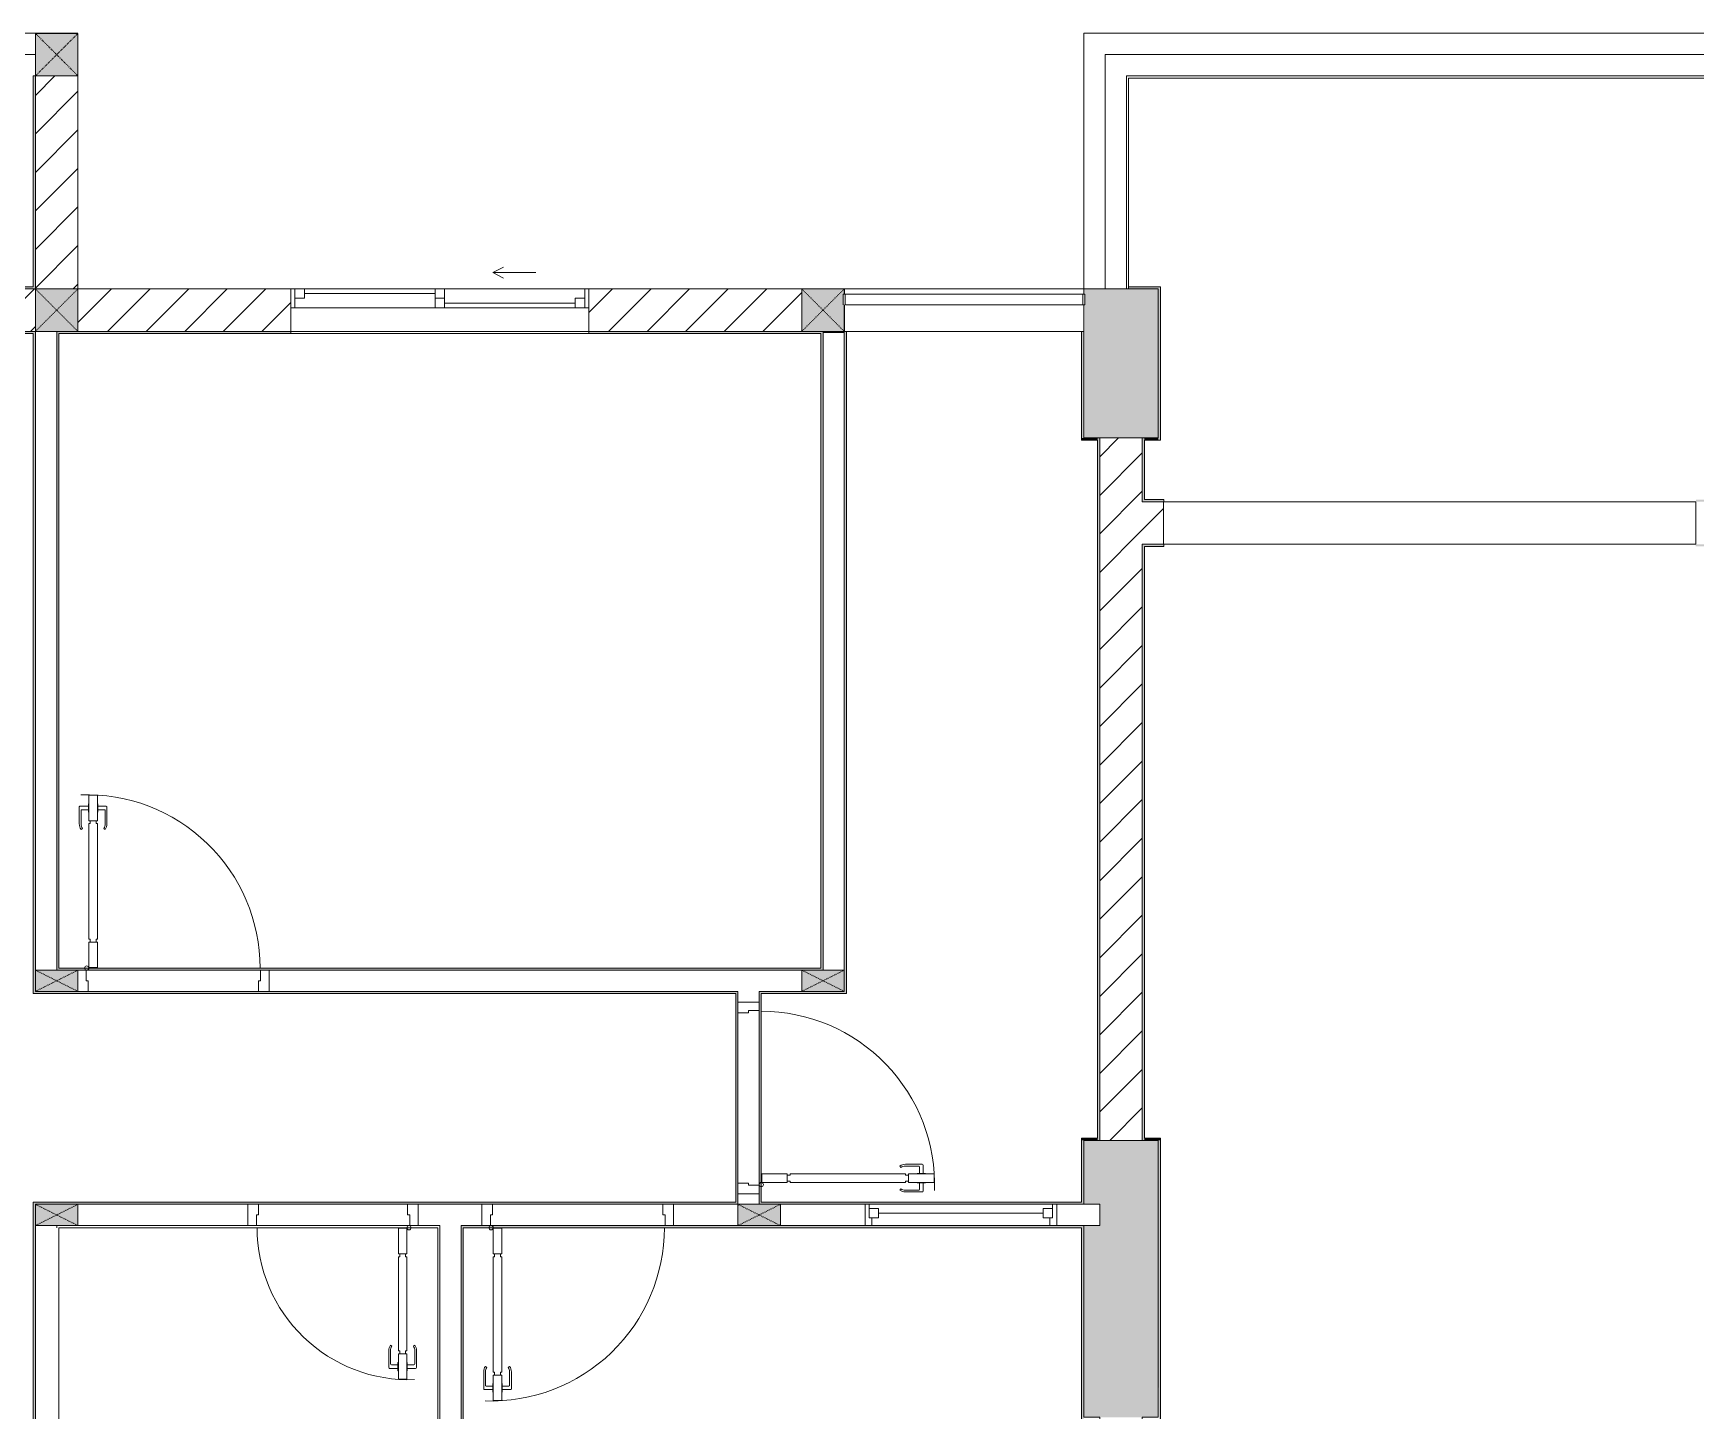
# Model space of a CAD drawing. Header units: millimetres. Extents: x 31499 to 223976, y 3719 to 80291.
# Drawn here: x 199664 to 207474, y 39267 to 45737 of the extents above; entities that cross this region are included whole.
import ezdxf

# ---------------------------------------------------------------- set-up
doc = ezdxf.new("R2010")
doc.units = ezdxf.units.MM
doc.linetypes.add('IMPORT-Dash _2_', pattern=[6, 3, -3])
for name, color, linetype, lineweight in [('A-DETL-GENF-7', 170, 'Continuous', 9), ('A-DOOR-2', 170, 'Continuous', 9), ('A-FLOR-1', 170, 'Continuous', 9), ('A-FLOR-HRAL-6', 170, 'Continuous', 9), ('A-GLAZ-5', 170, 'Continuous', 9), ('A-WALL-1', 170, 'Continuous', 9), ('A-WALL-PATT-3', 170, 'Continuous', 9), ('A_1404_dwg-1', 170, 'Continuous', 9), ('I-WALL', 170, 'Continuous', 9), ('I-WALL-1', 170, 'Continuous', 9), ('S-COLS-1', 170, 'Continuous', 9), ('S-COLS-12', 170, 'IMPORT-Dash _2_', 9), ('S-COLS-2', 170, 'Continuous', 9), ('S-COLS-4', 170, 'Continuous', 9), ('S-COLS-HDLN-1', 170, 'IMPORT-Dash _2_', 9)]:
    doc.layers.add(name, color=color, linetype=linetype, lineweight=lineweight)
pattern_1 = [(45, (0, 0), (-90.50967, 90.50967), [])]

# ---------------------------------------------------------------- blocks, each defined once
blk = doc.blocks.new('A_1404_dwg_NCV_TKTC_KET CAU_rvt-1-TKTC_MB HOÀN THIỆN SÀN TẦNG 3-4-4819833-KeyPlan-CH2A_Tầng 3 - Tầng 8')
at = {"layer": 'S-COLS-1'}
for points in [[(108252.6, 43836.9), (108327.6, 43836.9), (108327.6, 44536.9), (107977.6, 44536.9), (107982.6, 44512), (107982.6, 43836.9), (108252.6, 43837)], [(108052.6, 39236.9), (108327.6, 39236.9), (108327.6, 40536.9), (107977.6, 40536.9), (107977.6, 40236.9), (108052.6, 40236.9), (108052.6, 40136.9), (107977.6, 40136.9), (107977.6, 39236.9)]]:
    blk.add_hatch(color=256, dxfattribs=at).paths.add_polyline_path(points)
at = {"layer": 'S-COLS-2'}
for p, q in [((108177.6, 44536.9), (107977.6, 44536.9)), ((108052.6, 43836.9), (108252.6, 43836.9)), ((108252.6, 40536.9), (108052.6, 40536.9))]:
    blk.add_line(p, q, dxfattribs=at)
blk = doc.blocks.new('A_1404_dwg_DOOR_CW_01 CANH MO-PANEL KINH - DIW_01-900x2200-CỬA GỖ VÂN LAMINATE-553375-TKTC_MB HOÀN THIỆN SÀN TẦNG 3-4-4819841-KeyPlan-CH2A_Tầng 3 - Tầng 8')
at = {"layer": 'A-DETL-GENF-7'}
for p, q in [((49614.6, 40123.9), (49614.6, 40203.4)), ((49657.6, 40207.4), (49618.6, 40207.4)), ((49622.6, 40186.4), (49622.6, 40123.9)), ((49657.6, 40190.4), (49626.6, 40190.4)), ((49701.6, 40207.4), (49740.6, 40207.4)), ((49701.6, 40190.4), (49732.6, 40190.4)), ((49736.6, 40186.4), (49736.6, 40123.9)), ((49744.6, 40123.9), (49744.6, 40203.4)), ((49622.7, 40098.1), (49629.3, 40102.7)), ((49736.4, 40098.1), (49729.9, 40102.7))]:
    blk.add_line(p, q, dxfattribs=at)
at = {"layer": 'A-DETL-GENF-7', "flags": 128}
for points in [[(49699.6, 40258.9), (49659.6, 40258.9), (49659.6, 40138.9), (49699.6, 40138.9)], [(49657.6, 40179.2), (49659.6, 40179.2), (49659.6, 40218.7), (49657.6, 40218.7)], [(49701.6, 40179.2), (49699.6, 40179.2), (49699.6, 40218.7), (49701.6, 40218.7)], [(49665.6, 39582.9), (49659.6, 39582.9), (49659.6, 40124.9), (49665.6, 40124.9), (49665.6, 40138.9), (49693.6, 40138.9), (49693.6, 40124.9), (49699.6, 40124.9), (49699.6, 39582.9), (49693.6, 39582.9), (49693.6, 39568.9), (49665.6, 39568.9)], [(49659.6, 39568.9), (49699.6, 39568.9), (49699.6, 39448.9), (49659.6, 39448.9)]]:
    blk.add_lwpolyline(points, close=True, dxfattribs=at)
at = {"layer": 'A-DETL-GENF-7'}
blk.add_circle((49709.6, 39446.9), 10, dxfattribs=at)
for centre, radius, start, end in [((49709.6, 39446.9), 814, 88, 180), ((49618.6, 40203.4), 4, 90, 180), ((49626.6, 40186.4), 4, 90, 180), ((49732.6, 40186.4), 4, 0, 90), ((49740.6, 40203.4), 4, 0, 90), ((49659.6, 40123.9), 45, 180, 215), ((49659.6, 40123.9), 37, 180, 215), ((49699.6, 40123.9), 37, 325, 0), ((49699.6, 40123.9), 45, 325, 0)]:
    blk.add_arc(centre, radius, start, end, dxfattribs=at)
at = {"layer": 'A-DOOR-2'}
blk.add_line((49709.6, 39436.9), (49684.6, 39436.9), dxfattribs=at)
at = {"layer": 'A-DOOR-2', "flags": 128}
for points in [[(48852.6, 39336.9), (48852.6, 39436.9), (48892.6, 39436.9), (48892.6, 39386.9), (48902.6, 39386.9), (48902.6, 39336.9)], [(49702.6, 39336.9), (49702.6, 39386.9), (49712.6, 39386.9), (49712.6, 39436.9), (49752.6, 39436.9), (49752.6, 39336.9)]]:
    blk.add_lwpolyline(points, close=True, dxfattribs=at)
blk = doc.blocks.new('A_1404_dwg_DOOR_CW_01 CANH MO-PANEL KINH - DIG_02-800x2200-CỬA NHÔM KÍNH-V57-TKTC_MB HOÀN THIỆN SÀN TẦNG 3-4-4819848-KeyPlan-CH2A_Tầng 3 - Tầng 8')
at = {"layer": 'A-DETL-GENF-7'}
for p, q in [((112413.8, 58419.2), (112418.3, 58412.6)), ((112439.6, 58427.3), (112519.1, 58427.3)), ((112502.1, 58419.3), (112439.6, 58419.3)), ((112523.1, 58384.3), (112523.1, 58423.3)), ((112506.1, 58384.3), (112506.1, 58415.3)), ((112413.8, 58305.4), (112418.3, 58312)), ((112502.1, 58305.3), (112439.6, 58305.3)), ((112439.6, 58297.3), (112519.1, 58297.3)), ((112506.1, 58340.3), (112506.1, 58309.3)), ((112523.1, 58340.3), (112523.1, 58301.3))]:
    blk.add_line(p, q, dxfattribs=at)
at = {"layer": 'A-DETL-GENF-7', "flags": 128}
for points in [[(111984.6, 58342.3), (111984.6, 58382.3), (111864.6, 58382.3), (111864.6, 58342.3)], [(111998.6, 58348.3), (111998.6, 58342.3), (112440.6, 58342.3), (112440.6, 58348.3), (112454.6, 58348.3), (112454.6, 58376.3), (112440.6, 58376.3), (112440.6, 58382.3), (111998.6, 58382.3), (111998.6, 58376.3), (111984.6, 58376.3), (111984.6, 58348.3)], [(112574.6, 58382.3), (112574.6, 58342.3), (112454.6, 58342.3), (112454.6, 58382.3)], [(112494.8, 58384.3), (112494.8, 58382.3), (112534.3, 58382.3), (112534.3, 58384.3)], [(112494.8, 58340.3), (112494.8, 58342.3), (112534.3, 58342.3), (112534.3, 58340.3)]]:
    blk.add_lwpolyline(points, close=True, dxfattribs=at)
at = {"layer": 'A-DETL-GENF-7'}
blk.add_circle((111862.6, 58392.3), 10, dxfattribs=at)
for centre, radius, start, end in [((112439.6, 58382.3), 45, 90, 125), ((112439.6, 58382.3), 37, 90, 125), ((112502.1, 58415.3), 4, 0, 90), ((112519.1, 58423.3), 4, 0, 90), ((111862.6, 58392.3), 714, 270, 2), ((112439.6, 58342.3), 45, 235, 270), ((112439.6, 58342.3), 37, 235, 270), ((112502.1, 58309.3), 4, 270, 0), ((112519.1, 58301.3), 4, 270, 0)]:
    blk.add_arc(centre, radius, start, end, dxfattribs=at)
at = {"layer": 'A-DOOR-2'}
blk.add_line((111852.6, 58392.3), (111852.6, 58367.3), dxfattribs=at)
at = {"layer": 'A-DOOR-2', "flags": 128}
for points in [[(111752.6, 58435.3), (111752.6, 58385.3), (111802.6, 58385.3), (111802.6, 58395.3), (111852.6, 58395.3), (111852.6, 58435.3)], [(111752.6, 57685.3), (111752.6, 57635.3), (111852.6, 57635.3), (111852.6, 57675.3), (111802.6, 57675.3), (111802.6, 57685.3)]]:
    blk.add_lwpolyline(points, close=True, dxfattribs=at)
blk = doc.blocks.new('A_1404_dwg_DOOR_CW_01 CANH MO-PANEL KINH - DIW_01-900x2200-CỬA GỖ VÂN LAMINATE-V58-TKTC_MB HOÀN THIỆN SÀN TẦNG 3-4-4819849-KeyPlan-CH2A_Tầng 3 - Tầng 8')
at = {"layer": 'A-DETL-GENF-7'}
for p, q in [((109882.1, 56930.3), (109882.1, 56969.3)), ((109965.6, 56973.3), (109886.1, 56973.3)), ((109899.1, 56930.3), (109899.1, 56961.3)), ((109903.1, 56965.3), (109965.6, 56965.3)), ((109991.4, 56965.2), (109986.8, 56958.6)), ((109882.1, 56886.3), (109882.1, 56847.3)), ((109899.1, 56886.3), (109899.1, 56855.3)), ((109991.4, 56851.4), (109986.8, 56858)), ((109965.6, 56843.3), (109886.1, 56843.3)), ((109903.1, 56851.3), (109965.6, 56851.3))]:
    blk.add_line(p, q, dxfattribs=at)
at = {"layer": 'A-DETL-GENF-7', "flags": 128}
for points in [[(109830.6, 56888.3), (109830.6, 56928.3), (109950.6, 56928.3), (109950.6, 56888.3)], [(109910.3, 56930.3), (109910.3, 56928.3), (109870.8, 56928.3), (109870.8, 56930.3)], [(109910.3, 56886.3), (109910.3, 56888.3), (109870.8, 56888.3), (109870.8, 56886.3)], [(110506.6, 56922.3), (110506.6, 56928.3), (109964.6, 56928.3), (109964.6, 56922.3), (109950.6, 56922.3), (109950.6, 56894.3), (109964.6, 56894.3), (109964.6, 56888.3), (110506.6, 56888.3), (110506.6, 56894.3), (110520.6, 56894.3), (110520.6, 56922.3)], [(110520.6, 56928.3), (110520.6, 56888.3), (110640.6, 56888.3), (110640.6, 56928.3)]]:
    blk.add_lwpolyline(points, close=True, dxfattribs=at)
at = {"layer": 'A-DETL-GENF-7'}
blk.add_circle((110642.6, 56878.3), 10, dxfattribs=at)
for centre, radius, start, end in [((110642.6, 56878.3), 814, 90, 182), ((109886.1, 56969.3), 4, 90, 180), ((109903.1, 56961.3), 4, 90, 180), ((109965.6, 56928.3), 45, 55, 90), ((109965.6, 56928.3), 37, 55, 90), ((109965.6, 56888.3), 37, 270, 305), ((109886.1, 56847.3), 4, 180, 270), ((109903.1, 56855.3), 4, 180, 270), ((109965.6, 56888.3), 45, 270, 305)]:
    blk.add_arc(centre, radius, start, end, dxfattribs=at)
at = {"layer": 'A-DOOR-2'}
blk.add_line((110652.6, 56878.3), (110652.6, 56903.3), dxfattribs=at)
at = {"layer": 'A-DOOR-2', "flags": 128}
blk.add_lwpolyline([(110752.6, 57685.3), (110752.6, 57735.3), (110652.6, 57735.3), (110652.6, 57695.3), (110702.6, 57695.3), (110702.6, 57685.3)], close=True, dxfattribs=at)
blk.add_lwpolyline([(110752.6, 56836.9), (110752.6, 56885.3), (110702.6, 56885.3), (110702.6, 56875.3), (110652.6, 56875.3), (110652.6, 56836.9)], dxfattribs=at)
blk = doc.blocks.new('A_1404_dwg_M_Fixed - 900 x 1400-901190-TKTC_MB HOÀN THIỆN SÀN TẦNG 3-4-4819850-KeyPlan-CH2A_Tầng 3 - Tầng 8')
at = {"layer": 'A-GLAZ-5'}
blk.add_line((111793.6, 60597.9), (111793.6, 61371.9), dxfattribs=at)
at = {"layer": 'A-GLAZ-5', "flags": 128}
for points in [[(111771.6, 61415.9), (111771.6, 61371.9), (111815.6, 61371.9), (111815.6, 61415.9), (111752.6, 61415.9), (111752.6, 61433.8)], [(111815.6, 61402.9), (111852.6, 61402.9), (111852.6, 61434.9)], [(111752.6, 60534.9), (111752.6, 60553.9), (111815.6, 60553.9), (111815.6, 60597.9), (111771.6, 60597.9), (111771.6, 60553.9)], [(111815.6, 60566.9), (111852.6, 60566.9), (111852.6, 60534.9)]]:
    blk.add_lwpolyline(points, dxfattribs=at)
blk = doc.blocks.new('A_1404_dwg_Railing - 50 x 10mm-901205-TKTC_MB HOÀN THIỆN SÀN TẦNG 3-4-4819861-KeyPlan-CH2A_Tầng 3 - Tầng 8')
at = {"layer": 'A-FLOR-HRAL-6', "flags": 128}
blk.add_lwpolyline([(107527.5, 61566.9), (107477.5, 61566.9), (107477.5, 61556.9), (107527.5, 61556.9)], close=True, dxfattribs=at)
blk = doc.blocks.new('A_1404_dwg_Railing - 50 x 10mm-901205-TKTC_MB HOÀN THIỆN SÀN TẦNG 3-4-V109-KeyPlan-CH2A_Tầng 3 - Tầng 8')
at = {"layer": 'A-FLOR-HRAL-6'}
blk.add_line((62257.6, 24561.9), (62257.6, 24611.9), dxfattribs=at)
at = {"layer": 'A-FLOR-HRAL-6', "flags": 128}
blk.add_lwpolyline([(62247.6, 24611.9), (62247.6, 24561.9), (62257.6, 24561.9)], dxfattribs=at)
blk = doc.blocks.new('A_1404_dwg_Railing - Railing-998857-TKTC_MB HOÀN THIỆN SÀN TẦNG 3-4-4819932-KeyPlan-CH2A_Tầng 3 - Tầng 8')
at = {"layer": 'A-FLOR-HRAL-6'}
for p, q in [((107972.6, 44512), (106857.6, 44512)), ((106857.6, 44462), (107972.6, 44462))]:
    blk.add_line(p, q, dxfattribs=at)
for name, p, rotation in [('A_1404_dwg_Railing - 50 x 10mm-901205-TKTC_MB HOÀN THIỆN SÀN TẦNG 3-4-V109-KeyPlan-CH2A_Tầng 3 - Tầng 8', (169105.1, 69073.9), 180), ('A_1404_dwg_Railing - 50 x 10mm-901205-TKTC_MB HOÀN THIỆN SÀN TẦNG 3-4-4819861-KeyPlan-CH2A_Tầng 3 - Tầng 8', (46415.6, 151989.5), 270)]:
    blk.add_blockref(name, p, dxfattribs=dict(rotation=rotation))
blk = doc.blocks.new('A_1404_dwg_G1_SOF - BO TRU - 100x200-745959-TKTC_MB HOÀN THIỆN SÀN TẦNG 3-4-4819847-KeyPlan-CH2A_Tầng 3 - Tầng 8')
at = {"layer": 'S-COLS-1'}
blk.add_hatch(color=256, dxfattribs=at).paths.add_polyline_path([(111052.6, 40036.9), (111052.6, 40236.9), (110952.6, 40236.9), (110952.6, 40036.9)])
at = {"layer": 'S-COLS-1', "flags": 128}
blk.add_lwpolyline([(110952.6, 40036.9), (111052.6, 40036.9), (111052.6, 40236.9), (110952.6, 40236.9)], close=True, dxfattribs=at)
at = {"layer": 'S-COLS-HDLN-1'}
for p, q in [((110952.6, 40036.9), (111052.6, 40236.9)), ((111052.6, 40036.9), (110952.6, 40236.9))]:
    blk.add_line(p, q, dxfattribs=at)
blk = doc.blocks.new('A_1404_dwg_DOOR_CW_01 CANH MO-PANEL KINH - DIG_01-900x2200-CỬA NHÔM KÍNH-901215-TKTC_MB HOÀN THIỆN SÀN TẦNG 3-4-4819898-KeyPlan-CH2A_Tầng 3 - Tầng 8')
at = {"layer": 'A-DETL-GENF-7'}
for p, q in [((37864.6, 68823.9), (37864.6, 68903.4)), ((37907.6, 68907.4), (37868.6, 68907.4)), ((37872.6, 68886.4), (37872.6, 68823.9)), ((37907.6, 68890.4), (37876.6, 68890.4)), ((37951.6, 68907.4), (37990.6, 68907.4)), ((37951.6, 68890.4), (37982.6, 68890.4)), ((37986.6, 68886.4), (37986.6, 68823.9)), ((37994.6, 68823.9), (37994.6, 68903.4)), ((37872.7, 68798.1), (37879.3, 68802.7)), ((37986.4, 68798.1), (37979.9, 68802.7))]:
    blk.add_line(p, q, dxfattribs=at)
at = {"layer": 'A-DETL-GENF-7', "flags": 128}
for points in [[(37907.6, 68879.2), (37909.6, 68879.2), (37909.6, 68918.7), (37907.6, 68918.7)], [(37949.6, 68958.9), (37909.6, 68958.9), (37909.6, 68838.9), (37949.6, 68838.9)], [(37951.6, 68879.2), (37949.6, 68879.2), (37949.6, 68918.7), (37951.6, 68918.7)], [(37915.6, 68282.9), (37909.6, 68282.9), (37909.6, 68824.9), (37915.6, 68824.9), (37915.6, 68838.9), (37943.6, 68838.9), (37943.6, 68824.9), (37949.6, 68824.9), (37949.6, 68282.9), (37943.6, 68282.9), (37943.6, 68268.9), (37915.6, 68268.9)], [(37909.6, 68268.9), (37949.6, 68268.9), (37949.6, 68148.9), (37909.6, 68148.9)]]:
    blk.add_lwpolyline(points, close=True, dxfattribs=at)
at = {"layer": 'A-DETL-GENF-7'}
blk.add_circle((37959.6, 68146.9), 10, dxfattribs=at)
for centre, radius, start, end in [((37959.6, 68146.9), 814, 88, 180), ((37868.6, 68903.4), 4, 90, 180), ((37876.6, 68886.4), 4, 90, 180), ((37982.6, 68886.4), 4, 0, 90), ((37990.6, 68903.4), 4, 0, 90), ((37909.6, 68823.9), 45, 180, 215), ((37909.6, 68823.9), 37, 180, 215), ((37949.6, 68823.9), 37, 325, 0), ((37949.6, 68823.9), 45, 325, 0)]:
    blk.add_arc(centre, radius, start, end, dxfattribs=at)
at = {"layer": 'A-DOOR-2'}
blk.add_line((37959.6, 68136.9), (37934.6, 68136.9), dxfattribs=at)
at = {"layer": 'A-DOOR-2', "flags": 128}
for points in [[(37102.6, 68036.9), (37102.6, 68136.9), (37142.6, 68136.9), (37142.6, 68086.9), (37152.6, 68086.9), (37152.6, 68036.9)], [(37952.6, 68036.9), (37952.6, 68086.9), (37962.6, 68086.9), (37962.6, 68136.9), (38002.6, 68136.9), (38002.6, 68036.9)]]:
    blk.add_lwpolyline(points, close=True, dxfattribs=at)
blk = doc.blocks.new('A_1404_dwg_NCV_TKTC_TANG 3 - 4_rvt-1-TKTC_MB HOÀN THIỆN SÀN TẦNG 3-4-4819943-KeyPlan-CH2A_Tầng 3 - Tầng 8')
at = {"layer": 'A-WALL-PATT-3'}
for points in [[(103042.6, 44536.9), (103052.6, 44536.9), (103052.6, 45536.9), (103042.6, 45536.9), (103042.6, 44546.9)], [(108252.6, 44536.9), (108337.6, 44537.7), (108337.6, 44546.9), (108187.6, 44546.9), (108187.6, 44536.9)], [(108327.6, 43826.9), (108337.6, 43826.9), (108337.6, 44536.9), (108327.6, 44536.9), (108327.6, 43836.9)], [(103042.6, 41236.9), (103052.6, 41236.9), (103052.6, 44336.9), (103042.6, 44336.9), (103042.6, 41336.9)], [(103152.6, 41336.9), (103162.6, 41336.9), (103162.6, 44326.9), (103152.6, 44326.9), (103152.6, 41346.9)], [(106742.6, 41336.9), (106752.6, 41336.9), (106752.6, 44336.9), (106742.6, 44336.9), (106742.6, 41346.9)], [(106862.6, 41226.9), (106862.6, 44336.9), (106852.6, 44336.9), (106852.6, 41226.9)], [(107977.6, 43836.9), (107977.6, 44336.9), (107967.6, 44336.9), (107967.6, 43836.9)], [(107977.6, 43826.9), (108042.6, 43826.9), (108042.6, 43836.9), (107967.6, 43836.9), (107967.6, 43826.9)], [(108042.6, 40536.9), (108052.6, 40536.9), (108052.6, 43836.9), (108042.6, 43836.9), (108042.6, 40546.9)], [(108262.6, 43546.9), (108262.6, 43836.9), (108252.6, 43836.9), (108252.6, 43546.9)], [(108327.6, 43826.9), (108327.6, 43836.9), (108262.6, 43836.9), (108262.6, 43826.9)], [(108252.6, 40536.9), (108262.6, 40536.9), (108262.6, 43336.9), (108252.6, 43336.9), (108252.6, 40546.9)], [(103162.6, 41336.9), (106742.6, 41336.9), (106742.6, 41346.9), (103162.6, 41346.9)], [(103042.6, 41226.9), (106342.6, 41226.9), (106342.6, 41236.9), (103042.6, 41236.9)], [(106352.6, 40246.9), (106352.6, 41236.9), (106342.6, 41236.9), (106342.6, 40246.9)], [(106452.6, 40246.9), (106462.6, 40246.9), (106462.6, 41236.9), (106452.6, 41236.9), (106452.6, 40536.9)], [(106742.6, 41226.9), (106852.6, 41226.9), (106852.6, 41236.9), (106462.6, 41236.9), (106462.6, 41226.9), (106652.6, 41226.9)], [(108042.6, 40536.9), (108042.6, 40546.9), (107967.6, 40546.9), (107967.6, 40536.9), (107977.6, 40536.9)], [(107977.6, 40246.9), (107977.6, 40536.9), (107967.6, 40536.9), (107967.6, 40246.9)], [(108327.6, 40536.9), (108337.6, 40536.9), (108336.7, 40546.9), (108262.6, 40546.9), (108262.6, 40536.9)], [(108337.6, 39226.9), (108337.6, 40536.9), (108327.6, 40536.9), (108330.6, 39226.9)], [(103052.6, 35746.9), (103052.6, 40246.9), (103042.6, 40246.9), (103042.6, 35746.9)], [(106342.6, 40236.9), (106352.6, 40236.9), (106352.6, 40246.9), (103052.6, 40246.9), (103052.6, 40236.9), (103902.5, 40236.9)], [(107967.6, 40236.9), (107977.6, 40236.9), (107977.6, 40246.9), (106452.6, 40246.9), (106452.6, 40236.9), (106552.6, 40236.9)], [(105052.6, 35736.9), (105062.6, 35736.9), (105062.6, 40136.9), (105052.6, 40136.9), (105052.6, 35746.9)], [(107977.6, 40126.9), (107977.6, 40136.9), (105062.6, 40136.9), (105062.6, 40126.9), (107967.6, 40126.9)], [(107967.6, 39226.9), (107977.6, 39226.9), (107977.6, 40126.9), (107967.6, 40126.9), (107967.6, 39236.9)]]:
    blk.add_hatch(color=256, dxfattribs=at).paths.add_polyline_path(points)
h = blk.add_hatch(color=256, dxfattribs=at)
h.paths.add_polyline_path([(100377.6, 44536.9), (100377.6, 44546.9), (99977.6, 44546.9), (99977.6, 44536.9), (100127.6, 44536.9)])
h.paths.add_polyline_path([(103042.6, 44536.9), (103042.6, 44546.9), (102877.6, 44546.9), (102877.6, 44536.9)])
h = blk.add_hatch(color=256, dxfattribs=at)
h.paths.add_polyline_path([(103042.1, 44326.9), (103042.6, 44326.9), (103042.6, 44336.9), (102877.6, 44336.9), (102877.6, 44326.9)])
h.paths.add_polyline_path([(100137.6, 44326.9), (100377.6, 44326.9), (100377.6, 44336.9), (100127.6, 44336.9), (100127.6, 44326.9)])
h = blk.add_hatch(color=256, dxfattribs=at)
h.paths.add_polyline_path([(105652.6, 44326.9), (106742.6, 44326.9), (106742.6, 44336.9), (105652.6, 44336.9)])
h.paths.add_polyline_path([(103162.6, 44326.9), (104252.6, 44326.9), (104252.6, 44336.9), (103152.6, 44336.9), (103152.6, 44326.9)])
h = blk.add_hatch(color=256, dxfattribs=at)
h.paths.add_polyline_path([(108262.6, 43536.9), (108353, 43536.9), (108352.6, 43546.9), (108252.6, 43546.9), (108252.6, 43536.9)])
h.paths.add_polyline_path([(110998, 43536.9), (110998, 43546.9), (110853, 43546.9), (110853, 43536.9)])
h = blk.add_hatch(color=256, dxfattribs=at)
h.paths.add_polyline_path([(108352.6, 43326.9), (108353.3, 43326.9), (108352.6, 43336.9), (108262.6, 43336.9), (108262.6, 43326.9)])
h.paths.add_polyline_path([(110942.6, 43326.9), (110952.6, 43326.9), (110952.6, 43336.9), (110852.6, 43336.9), (110853, 43326.9)])
at = {"layer": 'A-FLOR-1'}
blk.add_line((108352.6, 43536.9), (108352.6, 43336.9), dxfattribs=at)
at = {"layer": 'A-FLOR-1', "flags": 128}
blk.add_lwpolyline([(110852.6, 43336.9), (108353.3, 43336.9), (110852.6, 43336.9), (110852.6, 43536.9), (108353, 43536.9)], dxfattribs=at)
at = {"layer": 'A-WALL-1'}
for p, q in [((106852.9, 44462), (106852.9, 44336.9)), ((107977.6, 44462), (107977.6, 44336.9)), ((103152.6, 44336.9), (103052.6, 44336.9)), ((103052.6, 44336.9), (103052.6, 41336.9)), ((103152.6, 41336.9), (103152.6, 44336.9)), ((107967.6, 44336.9), (106862.6, 44336.9)), ((103052.6, 40136.9), (103052.6, 37836.9)), ((103152.6, 40126.9), (103152.6, 40136.9))]:
    blk.add_line(p, q, dxfattribs=at)
at = {"layer": 'A-WALL-1', "flags": 128}
for points in [[(106852.9, 44512), (106852.9, 44536.9), (107977.6, 44536.9), (107977.6, 44512)], [(106852.6, 41336.9), (106852.6, 44331.9), (106752.6, 44331.9), (106752.6, 41336.9)], [(106652.6, 41336.9), (104150.9, 41336.9), (104150.9, 41236.9), (106342.6, 41236.9)], [(106352.6, 41236.9), (106352.6, 41186.9), (106452.6, 41186.9), (106452.6, 41236.9), (106652.6, 41236.9)], [(103252.6, 40136.9), (104050.9, 40136.9), (104050.9, 40236.9), (103252.6, 40236.9)], [(106452.6, 40236.9), (106452.6, 40286.9), (106352.6, 40286.9), (106352.6, 40236.9), (106050.5, 40236.9), (106050.5, 40136.9), (106352.6, 40136.9)], [(106552.6, 40136.9), (106950.5, 40136.9), (106950.5, 40236.9), (106552.6, 40236.9)]]:
    blk.add_lwpolyline(points, dxfattribs=at)
for points in [[(106352.6, 41236.9), (106342.6, 41236.9)], [(105052.6, 38186.9), (105052.6, 40136.9), (105150.5, 40136.9), (105150.5, 40236.9), (104850.9, 40236.9), (104850.9, 40136.9), (104952.6, 40136.9), (104952.6, 38186.9)], [(107850.5, 40136.9), (108052.6, 40136.9), (108052.6, 40236.9), (107850.5, 40236.9)]]:
    blk.add_lwpolyline(points, close=True, dxfattribs=at)
at = {"layer": 'I-WALL'}
for p, q in [((104252.6, 44336.9), (105652.6, 44336.9)), ((105652.6, 44326.9), (104252.6, 44326.9))]:
    blk.add_line(p, q, dxfattribs=at)
at = {"layer": 'I-WALL', "flags": 128}
for points in [[(108187.6, 44536.9), (108177.6, 44536.9), (108177.6, 45526.9), (108177.6, 45536.9), (112047.5, 45536.9)], [(112047.5, 45526.9), (108187.6, 45526.9), (108187.6, 44546.9)]]:
    blk.add_lwpolyline(points, dxfattribs=at)
at = {"layer": 'I-WALL-1'}
for p, q in [((103252.6, 44336.9), (103152.6, 44336.9)), ((106752.6, 41336.9), (106752.6, 44336.9)), ((106852.6, 44336.9), (106852.6, 41336.9)), ((103252.6, 41336.9), (106652.6, 41336.9)), ((106342.6, 41236.9), (103252.6, 41236.9)), ((103052.6, 37836.9), (103052.6, 40136.9)), ((103152.6, 40136.9), (103152.6, 40126.9))]:
    blk.add_line(p, q, dxfattribs=at)
at = {"layer": 'I-WALL-1', "flags": 128}
for points in [[(103042.6, 44536.9), (103052.6, 44536.9), (103052.6, 45536.9), (103042.6, 45536.9), (103042.6, 44546.9), (102877.6, 44546.9), (102877.6, 44536.9)], [(108327.6, 43826.9), (108337.6, 43826.9), (108337.6, 44536.9), (108337.6, 44546.9), (108187.6, 44546.9), (108187.6, 44536.9), (108327.6, 44536.9), (108327.6, 43836.9), (108262.6, 43836.9), (108252.6, 43836.9), (108252.6, 43546.9), (108252.6, 43536.9), (108353, 43536.9), (108353, 43546.9), (108262.6, 43546.9), (108262.6, 43826.9)], [(108042.6, 35746.9), (105062.6, 35746.9), (105062.6, 40126.9), (107967.6, 40126.9), (107967.6, 39226.9), (107977.6, 39226.9), (108042.6, 39226.9)]]:
    blk.add_lwpolyline(points, close=True, dxfattribs=at)
for points in [[(103052.6, 41336.9), (103052.6, 44336.9), (103042.6, 44336.9), (102877.6, 44336.9), (102877.6, 44326.9), (103042.6, 44326.9), (103042.6, 41236.9), (103042.6, 41226.9), (106342.6, 41226.9), (106342.6, 40246.9), (103052.6, 40246.9), (103042.6, 40246.9), (103042.6, 35746.9), (102902.6, 35746.9), (102902.6, 35736.9), (103052.6, 35736.9), (103052.6, 35746.9), (103052.6, 37736.9)], [(103152.6, 44336.9), (103152.6, 44326.9), (103152.6, 41336.9)], [(106652.6, 44336.9), (105652.6, 44336.9), (105652.6, 44326.9), (106742.6, 44326.9), (106742.6, 41346.9), (103162.6, 41346.9)], [(103162.6, 41346.9), (103162.6, 44326.9), (104252.6, 44326.9), (104252.6, 44336.9), (103252.6, 44336.9)], [(106552.6, 40236.9), (107977.6, 40236.9), (107977.6, 40246.9), (107977.6, 40536.9), (108042.6, 40536.9), (108052.6, 40536.9), (108052.6, 43836.9), (108042.6, 43836.9), (107977.6, 43836.9), (107977.6, 44336.9), (107967.6, 44336.9), (107967.6, 43836.9), (107967.6, 43826.9), (108042.6, 43826.9), (108042.6, 40546.9), (107967.6, 40546.9), (107967.6, 40536.9), (107967.6, 40246.9), (106462.6, 40246.9), (106462.6, 41226.9), (106852.6, 41226.9), (106862.6, 41226.9), (106862.6, 44336.9), (106852.6, 44336.9)], [(106752.6, 44336.9), (106742.6, 44336.9), (106652.6, 44336.9)], [(108262.6, 39226.9), (108327.6, 39226.9), (108337.6, 39226.9), (108337.6, 40536.9), (108337.6, 40546.9), (108262.6, 40546.9), (108262.6, 43326.9), (108353.3, 43326.9), (108353.3, 43336.9), (108262.6, 43336.9), (108252.6, 43336.9), (108252.6, 40536.9), (108262.6, 40536.9), (108327.6, 40536.9), (108327.6, 39236.9), (108252.6, 39236.9), (108252.6, 39226.9), (108252.6, 35746.9), (108252.6, 35737.4)], [(103252.6, 40236.9), (106352.6, 40236.9), (106352.6, 40246.9), (106352.6, 41236.9)], [(106652.6, 41236.9), (106462.6, 41236.9), (106452.6, 41236.9), (106452.6, 40246.9), (106452.6, 40236.9)], [(103162.6, 39142.4), (103162.6, 40126.9), (104942.6, 40126.9), (104942.6, 38196.9), (104105.9, 38196.9)], [(103252.6, 37836.9), (104102.6, 37836.9), (104102.6, 37846.9), (104102.6, 38186.9), (104942.6, 38186.9), (104952.6, 38186.9), (104952.6, 40136.9), (104942.6, 40136.9), (103252.6, 40136.9)], [(106352.6, 40136.9), (105062.6, 40136.9), (105052.6, 40136.9), (105052.6, 35736.9), (105062.6, 35736.9), (108052.6, 35736.9), (108052.6, 35746.9), (108052.6, 39226.9), (108052.6, 39236.9), (107977.6, 39236.9), (107977.6, 40126.9), (107977.6, 40136.9), (106552.6, 40136.9)]]:
    blk.add_lwpolyline(points, dxfattribs=at)
blk.add_blockref('A_1404_dwg_Railing - Railing-998857-TKTC_MB HOÀN THIỆN SÀN TẦNG 3-4-4819932-KeyPlan-CH2A_Tầng 3 - Tầng 8', (0, 0))
for name, p, rotation in [('A_1404_dwg_DOOR_CW_01 CANH MO-PANEL KINH - DIW_01-900x2200-CỬA GỖ VÂN LAMINATE-V58-TKTC_MB HOÀN THIỆN SÀN TẦNG 3-4-4819849-KeyPlan-CH2A_Tầng 3 - Tầng 8', (46415.6, 151989.5), 270), ('A_1404_dwg_G1_SOF - BO TRU - 100x200-745959-TKTC_MB HOÀN THIỆN SÀN TẦNG 3-4-4819847-KeyPlan-CH2A_Tầng 3 - Tầng 8', (143289.5, -69715.6), 90), ('A_1404_dwg_G1_SOF - BO TRU - 100x200-745959-TKTC_MB HOÀN THIỆN SÀN TẦNG 3-4-4819847-KeyPlan-CH2A_Tầng 3 - Tầng 8', (146889.5, -69715.6), 90), ('A_1404_dwg_DOOR_CW_01 CANH MO-PANEL KINH - DIG_01-900x2200-CỬA NHÔM KÍNH-901215-TKTC_MB HOÀN THIỆN SÀN TẦNG 3-4-4819898-KeyPlan-CH2A_Tầng 3 - Tầng 8', (38315.6, 78289.5), 270), ('A_1404_dwg_G1_SOF - BO TRU - 100x200-745959-TKTC_MB HOÀN THIỆN SÀN TẦNG 3-4-4819847-KeyPlan-CH2A_Tầng 3 - Tầng 8', (143289.5, -70815.6), 90), ('A_1404_dwg_DOOR_CW_01 CANH MO-PANEL KINH - DIG_02-800x2200-CỬA NHÔM KÍNH-V57-TKTC_MB HOÀN THIỆN SÀN TẦNG 3-4-4819848-KeyPlan-CH2A_Tầng 3 - Tầng 8', (46415.6, 151989.5), 270), ('A_1404_dwg_DOOR_CW_01 CANH MO-PANEL KINH - DIW_01-900x2200-CỬA GỖ VÂN LAMINATE-553375-TKTC_MB HOÀN THIỆN SÀN TẦNG 3-4-4819841-KeyPlan-CH2A_Tầng 3 - Tầng 8', (154903.1, 79573.9), 180), ('A_1404_dwg_G1_SOF - BO TRU - 100x200-745959-TKTC_MB HOÀN THIỆN SÀN TẦNG 3-4-4819847-KeyPlan-CH2A_Tầng 3 - Tầng 8', (146589.5, -70815.6), 90), ('A_1404_dwg_M_Fixed - 900 x 1400-901190-TKTC_MB HOÀN THIỆN SÀN TẦNG 3-4-4819850-KeyPlan-CH2A_Tầng 3 - Tầng 8', (46415.6, 151989.5), 270)]:
    blk.add_blockref(name, p, dxfattribs=dict(rotation=rotation))
blk = doc.blocks.new('A_1404_dwg_1_FAMILY RVT - W01-WxH 1400x1400xmm-389822-TKTC_MB HOÀN THIỆN SÀN TẦNG 3-4-V116-KeyPlan-CH2A_Tầng 3 - Tầng 8')
at = {"layer": 'A-GLAZ-5'}
for p, q in [((53452.6, 67435.3), (53252.6, 67435.3)), ((53452.6, 67416.3), (53363.7, 67416.3)), ((53430.3, 67371.8), (53430.3, 66757.5)), ((53385.9, 66713.1), (53385.9, 66098.8)), ((53408.1, 66713.1), (53408.1, 66757.5)), ((53452.6, 66757.5), (53452.6, 66713.1)), ((53528.8, 66486.9), (53528.8, 66283.7)), ((53452.6, 66054.4), (53363.7, 66054.4))]:
    blk.add_line(p, q, dxfattribs=at)
at = {"layer": 'A-GLAZ-5', "flags": 128}
for points in [[(53252.6, 66035.3), (53452.6, 66035.3), (53452.6, 67435.3), (53452.6, 67371.8)], [(53363.7, 67435.3), (53363.7, 67416.3), (53363.7, 66757.5), (53363.7, 66713.1), (53363.7, 66098.8), (53363.7, 66035.3)], [(53363.7, 66757.5), (53452.6, 66757.5), (53452.6, 67371.8), (53408.1, 67371.8), (53408.1, 67416.3)], [(53363.7, 66713.1), (53452.6, 66713.1), (53452.6, 66054.4), (53452.6, 66035.3)], [(53554.2, 66436.1), (53528.8, 66486.9), (53503.4, 66436.1)], [(53408.1, 66054.4), (53408.1, 66098.8), (53363.7, 66098.8)]]:
    blk.add_lwpolyline(points, dxfattribs=at)
blk = doc.blocks.new('A_1404_dwg_G1_SOF - BO TRU - 200x200-3054293-TKTC_MB HOÀN THIỆN SÀN TẦNG 3-4-4819986-KeyPlan-CH2A_Tầng 3 - Tầng 8')
at = {"layer": 'S-COLS-12'}
blk.add_hatch(color=256, dxfattribs=at).paths.add_polyline_path([(42402.6, 17236.9), (42402.6, 17436.9), (42202.6, 17436.9), (42202.6, 17236.9)])
at = {"layer": 'S-COLS-4', "flags": 128}
blk.add_lwpolyline([(42402.6, 17436.9), (42202.6, 17436.9), (42202.6, 17236.9), (42402.6, 17236.9)], close=True, dxfattribs=at)
at = {"layer": 'S-COLS-HDLN-1'}
for p, q in [((42402.6, 17436.9), (42202.6, 17236.9)), ((42202.6, 17436.9), (42402.6, 17236.9))]:
    blk.add_line(p, q, dxfattribs=at)
blk = doc.blocks.new('A_1404_dwg_G1_SOF - BO TRU - 200x200-V37-TKTC_MB HOÀN THIỆN SÀN TẦNG 3-4-4820016-KeyPlan-CH2A_Tầng 3 - Tầng 8')
at = {"layer": 'S-COLS-12'}
blk.add_hatch(color=256, dxfattribs=at).paths.add_polyline_path([(75952.6, 44336.9), (76052.6, 44336.9), (76047.6, 44536.9), (75852.6, 44536.1), (75852.6, 44336.9), (75942.6, 44336.9)])
at = {"layer": 'S-COLS-4'}
for p, q in [((76052.6, 44336.9), (76052.6, 44462)), ((75952.6, 44336.9), (76052.6, 44336.9))]:
    blk.add_line(p, q, dxfattribs=at)
at = {"layer": 'S-COLS-4', "flags": 128}
blk.add_lwpolyline([(76052.6, 44512), (76052.6, 44536.9), (75852.6, 44536.9), (75852.6, 44336.9)], dxfattribs=at)
at = {"layer": 'S-COLS-HDLN-1'}
for p, q in [((76052.6, 44536.9), (75852.6, 44336.9)), ((75852.6, 44536.9), (76052.6, 44336.9))]:
    blk.add_line(p, q, dxfattribs=at)
blk = doc.blocks.new('A_1404_dwg_G1_SOF - BO TRU - 200x200-V12-TKTC_MB HOÀN THIỆN SÀN TẦNG 3-4-4819991-KeyPlan-CH2A_Tầng 3 - Tầng 8')
at = {"layer": 'S-COLS-12'}
blk.add_hatch(color=256, dxfattribs=at).paths.add_polyline_path([(42052.6, 20336.9), (42052.6, 20536.9), (41852.6, 20536.8), (41852.6, 20336.9)])
at = {"layer": 'S-COLS-4', "flags": 128}
blk.add_lwpolyline([(42052.6, 20336.9), (42052.6, 20536.9), (41852.6, 20536.9), (41852.6, 20336.9)], dxfattribs=at)
at = {"layer": 'S-COLS-HDLN-1'}
for p, q in [((42052.6, 20536.9), (41852.6, 20336.9)), ((41852.6, 20536.9), (42052.6, 20336.9))]:
    blk.add_line(p, q, dxfattribs=at)
blk = doc.blocks.new('A_1404_dwg-4819832-KeyPlan-CH2A_Tầng 3 - Tầng 8')
at = {"layer": 'A-WALL-PATT-3'}
h = blk.add_hatch(dxfattribs=at)
h.set_pattern_fill('FP_31', color=256, style=0, pattern_type=2)
h.set_pattern_definition(pattern_1)
h.paths.add_polyline_path([(103052.6, 44536.9), (103252.6, 44536.9), (103252.6, 45536.9), (103052.6, 45536.9), (103052.6, 45416.5)])
h = blk.add_hatch(dxfattribs=at)
h.set_pattern_fill('FP_31', color=256, style=0, pattern_type=2)
h.set_pattern_definition(pattern_1)
h.paths.add_polyline_path([(100127.6, 44336.9), (100377.6, 44336.9), (100377.6, 44536.9), (100127.6, 44536.9), (100127.6, 44462)])
h.paths.add_polyline_path([(103042.6, 44336.9), (103052.6, 44337.5), (103052.6, 44536.9), (102877.6, 44536.9), (102877.6, 44336.9)])
h = blk.add_hatch(dxfattribs=at)
h.set_pattern_fill('FP_31', color=256, style=0, pattern_type=2)
h.set_pattern_definition(pattern_1)
h.paths.add_polyline_path([(106652.6, 44336.9), (106652.6, 44536.9), (105652.6, 44536.9), (105652.6, 44336.9)])
h.paths.add_polyline_path([(103902.5, 44336.9), (104252.6, 44336.9), (104252.6, 44536.9), (103252.6, 44536.9), (103252.6, 44336.9)])
h = blk.add_hatch(dxfattribs=at)
h.set_pattern_fill('FP_31', color=256, style=0, pattern_type=2)
h.set_pattern_definition(pattern_1)
h.paths.add_polyline_path([(108252.6, 40536.9), (108252.6, 43837), (108052.6, 43836.9), (108052.6, 40536.9)])
h = blk.add_hatch(dxfattribs=at)
h.set_pattern_fill('FP_31', color=256, style=0, pattern_type=2)
h.set_pattern_definition(pattern_1)
h.paths.add_polyline_path([(108252.6, 43336.9), (108352.6, 43336.9), (108352.6, 43536.9), (108252.6, 43536.9)])
h.paths.add_polyline_path([(111052.6, 43336.9), (111252.6, 43336.9), (111252.6, 43536.9), (111052.6, 43536.9)])
h.paths.add_polyline_path([(113352.6, 43336.9), (113352.6, 43536.9), (112652.6, 43536.9), (112652.6, 43336.9), (112697, 43336.9)])
at = {"layer": 'A-WALL-1'}
for p, q in [((99977.6, 45737.4), (103052.6, 45737.4)), ((103052.6, 45637.4), (99977.6, 45637.4)), ((106652.6, 44536.9), (105652.6, 44536.9)), ((108252.6, 43837), (108052.6, 43837)), ((108052.6, 40536.9), (108252.6, 40536.9))]:
    blk.add_line(p, q, dxfattribs=at)
at = {"layer": 'A-WALL-1', "flags": 128}
for points in [[(103252.6, 45737.4), (103052.6, 45737.4), (103052.6, 45536.9)], [(107977.6, 44536.9), (107977.6, 45737), (112052.6, 45737)], [(112052.6, 45637), (108077.6, 45637), (108077.6, 44536.9)], [(104252.6, 44536.9), (103252.6, 44536.9), (103252.6, 45536.9)]]:
    blk.add_lwpolyline(points, dxfattribs=at)
for name, p in [('A_1404_dwg_NCV_TKTC_KET CAU_rvt-1-TKTC_MB HOÀN THIỆN SÀN TẦNG 3-4-4819833-KeyPlan-CH2A_Tầng 3 - Tầng 8', (0, 0)), ('A_1404_dwg_NCV_TKTC_TANG 3 - 4_rvt-1-TKTC_MB HOÀN THIỆN SÀN TẦNG 3-4-4819943-KeyPlan-CH2A_Tầng 3 - Tầng 8', (0, 0)), ('A_1404_dwg_G1_SOF - BO TRU - 200x200-3054293-TKTC_MB HOÀN THIỆN SÀN TẦNG 3-4-4819986-KeyPlan-CH2A_Tầng 3 - Tầng 8', (60850.1, 28300)), ('A_1404_dwg_G1_SOF - BO TRU - 200x200-V12-TKTC_MB HOÀN THIỆN SÀN TẦNG 3-4-4819991-KeyPlan-CH2A_Tầng 3 - Tầng 8', (61199.9, 24000)), ('A_1404_dwg_G1_SOF - BO TRU - 200x200-V37-TKTC_MB HOÀN THIỆN SÀN TẦNG 3-4-4820016-KeyPlan-CH2A_Tầng 3 - Tầng 8', (30800, 0))]:
    blk.add_blockref(name, p)
at = {"rotation": 90.00000000000011}
blk.add_blockref('A_1404_dwg_1_FAMILY RVT - W01-WxH 1400x1400xmm-389822-TKTC_MB HOÀN THIỆN SÀN TẦNG 3-4-V116-KeyPlan-CH2A_Tầng 3 - Tầng 8', (171687.9, -8915.6), dxfattribs=at)

msp = doc.modelspace()

# ---------------------------------------------------------------- block references
at = {"layer": 'A_1404_dwg-1'}
msp.add_blockref('A_1404_dwg-4819832-KeyPlan-CH2A_Tầng 3 - Tầng 8', (96621.6, 0), dxfattribs=at)

doc.saveas('drawing.dxf')
